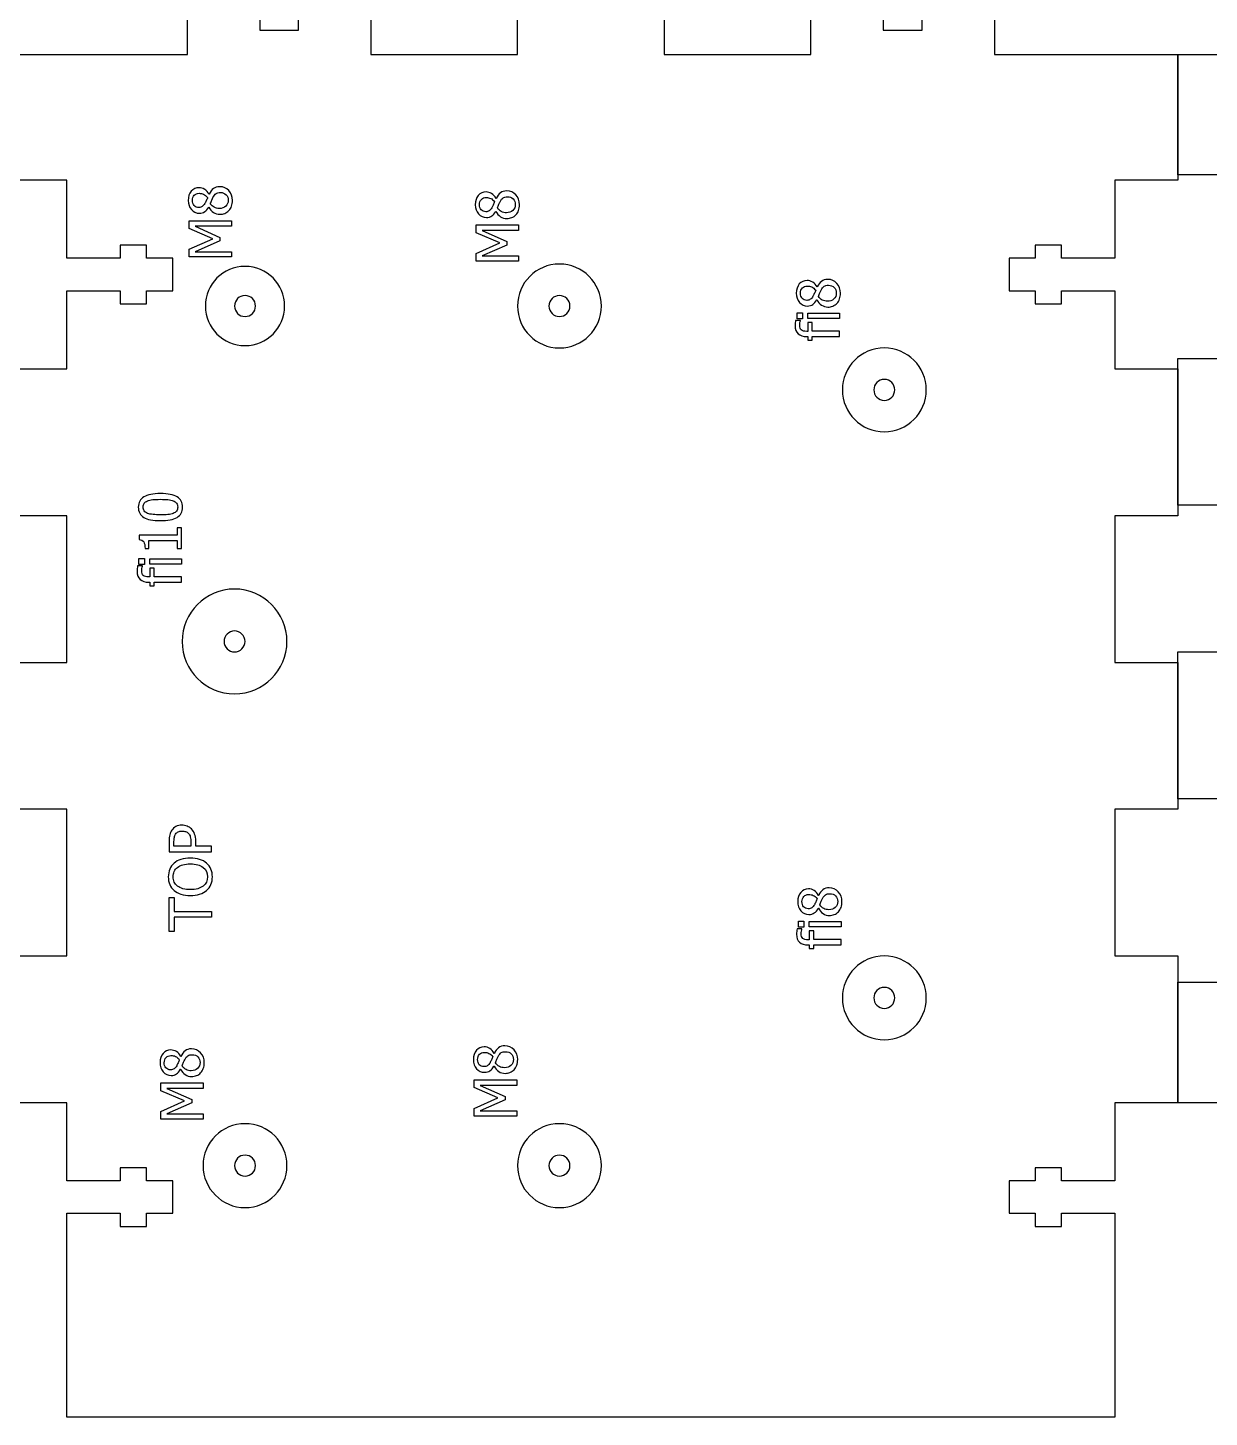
# Model space of a CAD drawing. Extents: x -124 to 242, y -17 to 237.
# Drawn here: x -10 to 102.7, y -11.1 to 121.4 of the extents above; entities that cross this region are included whole.
import ezdxf

# ---------------------------------------------------------------- set-up
doc = ezdxf.new("R2010")
doc.units = 0
doc.header["$MEASUREMENT"] = 0
doc.layers.get('0').update_dxf_attribs({"linetype": 'CONTINUOUS'})

msp = doc.modelspace()

# ---------------------------------------------------------------- linework, layer by layer
for points in [[(-12.27, 118.89), (5.23, 118.89), (5.23, 124.89)], [(82.23, 124.89), (82.23, 118.89), (99.73, 118.89), (99.73, 106.89), (93.73, 106.89), (93.73, 99.44), (88.63, 99.44), (88.63, 100.69), (86.13, 100.69), (86.13, 99.44), (83.63, 99.44), (83.63, 96.34), (86.13, 96.34), (86.13, 95.09), (88.63, 95.09), (88.63, 96.34), (93.73, 96.34), (93.73, 88.89), (99.73, 88.89), (99.73, 74.89), (93.73, 74.89), (93.73, 60.89), (99.73, 60.89), (99.73, 46.89), (93.73, 46.89), (93.73, 32.89), (99.73, 32.89), (99.73, 18.89), (93.73, 18.89), (93.73, 11.44), (88.63, 11.44), (88.63, 12.69), (86.13, 12.69), (86.13, 11.44), (83.63, 11.44), (83.63, 8.34), (86.13, 8.34), (86.13, 7.09), (88.63, 7.09), (88.63, 8.34), (93.73, 8.34), (93.73, -11.11), (-6.27, -11.11)], [(12.13, 124.89), (12.13, 121.19), (15.83, 121.19), (15.83, 124.89)], [(22.73, 124.89), (22.73, 118.89), (36.73, 118.89), (36.73, 124.89)], [(50.73, 124.89), (50.73, 118.89), (64.73, 118.89), (64.73, 124.89)], [(71.63, 124.89), (71.63, 121.19), (75.33, 121.19), (75.33, 124.89)], [(105.73, 107.39), (99.73, 107.39), (99.73, 118.89), (117.73, 118.89)], [(-12.27, 88.89), (-6.27, 88.89), (-6.27, 96.34), (-1.17, 96.34), (-1.17, 95.09), (1.33, 95.09), (1.33, 96.34), (3.83, 96.34), (3.83, 99.44), (1.33, 99.44), (1.33, 100.69), (-1.17, 100.69), (-1.17, 99.44), (-6.27, 99.44), (-6.27, 106.89), (-12.27, 106.89)], [(9.44, 103.03), (9.44, 102.5), (5.96, 102.5), (8.33, 101.44), (8.33, 101.12), (5.96, 100.07), (9.44, 100.07), (9.44, 99.57), (5.4, 99.57), (5.4, 100.3), (7.65, 101.31), (5.4, 102.29), (5.4, 103.03), (9.44, 103.03)], [(36.83, 102.63), (36.83, 102.09), (33.35, 102.09), (35.72, 101.04), (35.72, 100.71), (33.35, 99.67), (36.83, 99.67), (36.83, 99.16), (32.79, 99.16), (32.79, 99.9), (35.04, 100.91), (32.79, 101.88), (32.79, 102.63), (36.83, 102.63)], [(63.92, 94.25), (63.92, 93.67), (63.4, 93.67), (63.4, 94.25), (63.92, 94.25)], [(67.46, 94.21), (67.46, 93.7), (64.43, 93.7), (64.43, 94.21), (67.46, 94.21)], [(105.73, 75.89), (99.73, 75.89), (99.73, 89.89), (105.73, 89.89)], [(-12.27, 60.89), (-6.27, 60.89), (-6.27, 74.89), (-12.27, 74.89)], [(1.14, 70.82), (1.14, 70.23), (0.61, 70.23), (0.61, 70.82), (1.14, 70.82)], [(4.67, 70.78), (4.67, 70.27), (1.64, 70.27), (1.64, 70.78), (4.67, 70.78)], [(105.73, 47.89), (99.73, 47.89), (99.73, 61.89), (105.73, 61.89)], [(-12.27, 32.89), (-6.27, 32.89), (-6.27, 46.89), (-12.27, 46.89)], [(7.53, 36.59), (3.97, 36.59), (3.97, 35.23), (3.49, 35.23), (3.49, 38.48), (3.97, 38.48), (3.97, 37.12), (7.53, 37.12), (7.53, 36.59)], [(64.06, 36.21), (64.06, 35.63), (63.53, 35.63), (63.53, 36.21), (64.06, 36.21)], [(67.6, 36.17), (67.6, 35.66), (64.57, 35.66), (64.57, 36.17), (67.6, 36.17)], [(117.73, 18.89), (99.73, 18.89), (99.73, 30.39), (105.73, 30.39)], [(6.75, 20.78), (6.75, 20.25), (3.27, 20.25), (5.64, 19.19), (5.64, 18.87), (3.27, 17.82), (6.75, 17.82), (6.75, 17.32), (2.71, 17.32), (2.71, 18.05), (4.96, 19.06), (2.71, 20.04), (2.71, 20.78), (6.75, 20.78)], [(36.65, 21.08), (36.65, 20.54), (33.17, 20.54), (35.54, 19.49), (35.54, 19.16), (33.17, 18.12), (36.65, 18.12), (36.65, 17.62), (32.61, 17.62), (32.61, 18.35), (34.86, 19.36), (32.61, 20.33), (32.61, 21.08), (36.65, 21.08)], [(-6.27, -11.11), (-6.27, 8.34), (-1.17, 8.34), (-1.17, 7.09), (1.33, 7.09), (1.33, 8.34), (3.83, 8.34), (3.83, 11.44), (1.33, 11.44), (1.33, 12.69), (-1.17, 12.69), (-1.17, 11.44), (-6.27, 11.44), (-6.27, 18.89), (-12.27, 18.89)]]:
    msp.add_lwpolyline(points)
for points, knots in [([(9.53, 104.96), (9.53, 104.76), (9.5, 104.58), (9.45, 104.41), (9.39, 104.25), (9.3, 104.11), (9.19, 103.99), (9.08, 103.88), (8.95, 103.79), (8.8, 103.73), (8.65, 103.67), (8.49, 103.64), (8.33, 103.64), (8.11, 103.64), (7.91, 103.7), (7.72, 103.82), (7.54, 103.94), (7.39, 104.1), (7.29, 104.33), (7.29, 104.33), (7.27, 104.33), (7.27, 104.33), (7.15, 104.13), (7.03, 103.98), (6.89, 103.89), (6.75, 103.79), (6.58, 103.74), (6.37, 103.74), (6.07, 103.74), (5.82, 103.86), (5.61, 104.09), (5.41, 104.32), (5.31, 104.61), (5.31, 104.96), (5.31, 105.33), (5.41, 105.62), (5.6, 105.84), (5.79, 106.06), (6.04, 106.17), (6.34, 106.17), (6.52, 106.17), (6.7, 106.12), (6.88, 106.02), (7.05, 105.91), (7.19, 105.76), (7.29, 105.56), (7.29, 105.56), (7.31, 105.56), (7.31, 105.56), (7.42, 105.79), (7.55, 105.97), (7.71, 106.09), (7.87, 106.21), (8.07, 106.27), (8.32, 106.27), (8.66, 106.27), (8.95, 106.15), (9.18, 105.9), (9.42, 105.65), (9.53, 105.34), (9.53, 104.96)], [0, 0, 0, 0, 1, 1, 1, 2, 2, 2, 3, 3, 3, 4, 4, 4, 5, 5, 5, 6, 6, 6, 7, 7, 7, 8, 8, 8, 9, 9, 9, 10, 10, 10, 11, 11, 11, 12, 12, 12, 13, 13, 13, 14, 14, 14, 15, 15, 15, 16, 16, 16, 17, 17, 17, 18, 18, 18, 19, 19, 19, 20, 20, 20, 20]), ([(6.34, 105.64), (6.16, 105.64), (6.01, 105.58), (5.89, 105.46), (5.77, 105.34), (5.71, 105.17), (5.71, 104.96), (5.71, 104.76), (5.76, 104.6), (5.87, 104.47), (5.98, 104.35), (6.13, 104.28), (6.31, 104.28), (6.45, 104.28), (6.56, 104.32), (6.65, 104.38), (6.74, 104.44), (6.83, 104.54), (6.9, 104.67), (6.93, 104.73), (6.97, 104.81), (7.03, 104.93), (7.08, 105.04), (7.13, 105.14), (7.16, 105.24), (7.03, 105.4), (6.91, 105.5), (6.78, 105.56), (6.66, 105.61), (6.51, 105.64), (6.34, 105.64)], [0, 0, 0, 0, 1, 1, 1, 2, 2, 2, 3, 3, 3, 4, 4, 4, 5, 5, 5, 6, 6, 6, 7, 7, 7, 8, 8, 8, 9, 9, 9, 10, 10, 10, 10]), ([(8.37, 105.72), (8.2, 105.72), (8.07, 105.69), (7.97, 105.62), (7.87, 105.56), (7.78, 105.43), (7.67, 105.24), (7.64, 105.18), (7.6, 105.1), (7.56, 105), (7.52, 104.9), (7.48, 104.78), (7.42, 104.65), (7.52, 104.5), (7.64, 104.39), (7.79, 104.31), (7.93, 104.23), (8.1, 104.19), (8.29, 104.19), (8.53, 104.19), (8.73, 104.26), (8.89, 104.41), (9.05, 104.56), (9.13, 104.74), (9.13, 104.96), (9.13, 105.19), (9.06, 105.38), (8.93, 105.51), (8.79, 105.65), (8.6, 105.72), (8.37, 105.72)], [0, 0, 0, 0, 1, 1, 1, 2, 2, 2, 3, 3, 3, 4, 4, 4, 5, 5, 5, 6, 6, 6, 7, 7, 7, 8, 8, 8, 9, 9, 9, 10, 10, 10, 10]), ([(36.92, 104.55), (36.92, 104.35), (36.89, 104.17), (36.83, 104), (36.77, 103.84), (36.69, 103.7), (36.57, 103.58), (36.47, 103.47), (36.34, 103.38), (36.19, 103.32), (36.04, 103.27), (35.88, 103.24), (35.71, 103.24), (35.49, 103.24), (35.29, 103.29), (35.11, 103.41), (34.93, 103.53), (34.78, 103.7), (34.67, 103.92), (34.67, 103.92), (34.66, 103.92), (34.66, 103.92), (34.54, 103.72), (34.41, 103.57), (34.28, 103.48), (34.14, 103.38), (33.97, 103.33), (33.76, 103.33), (33.46, 103.33), (33.2, 103.45), (33, 103.68), (32.8, 103.91), (32.7, 104.2), (32.7, 104.55), (32.7, 104.92), (32.79, 105.21), (32.99, 105.44), (33.18, 105.66), (33.43, 105.77), (33.73, 105.77), (33.91, 105.77), (34.09, 105.71), (34.26, 105.61), (34.44, 105.5), (34.58, 105.35), (34.68, 105.15), (34.68, 105.15), (34.69, 105.15), (34.69, 105.15), (34.8, 105.39), (34.94, 105.56), (35.1, 105.69), (35.25, 105.81), (35.46, 105.87), (35.7, 105.87), (36.05, 105.87), (36.34, 105.74), (36.57, 105.49), (36.8, 105.24), (36.92, 104.93), (36.92, 104.55)], [0, 0, 0, 0, 1, 1, 1, 2, 2, 2, 3, 3, 3, 4, 4, 4, 5, 5, 5, 6, 6, 6, 7, 7, 7, 8, 8, 8, 9, 9, 9, 10, 10, 10, 11, 11, 11, 12, 12, 12, 13, 13, 13, 14, 14, 14, 15, 15, 15, 16, 16, 16, 17, 17, 17, 18, 18, 18, 19, 19, 19, 20, 20, 20, 20]), ([(33.73, 105.24), (33.55, 105.24), (33.4, 105.18), (33.28, 105.05), (33.16, 104.93), (33.1, 104.76), (33.1, 104.55), (33.1, 104.35), (33.15, 104.19), (33.26, 104.07), (33.37, 103.94), (33.51, 103.88), (33.7, 103.88), (33.83, 103.88), (33.94, 103.91), (34.04, 103.97), (34.13, 104.04), (34.21, 104.13), (34.29, 104.26), (34.32, 104.32), (34.36, 104.4), (34.41, 104.52), (34.47, 104.63), (34.51, 104.74), (34.54, 104.83), (34.42, 104.99), (34.3, 105.1), (34.17, 105.15), (34.04, 105.21), (33.9, 105.24), (33.73, 105.24)], [0, 0, 0, 0, 1, 1, 1, 2, 2, 2, 3, 3, 3, 4, 4, 4, 5, 5, 5, 6, 6, 6, 7, 7, 7, 8, 8, 8, 9, 9, 9, 10, 10, 10, 10]), ([(35.75, 105.31), (35.59, 105.31), (35.46, 105.28), (35.36, 105.21), (35.26, 105.15), (35.16, 105.02), (35.06, 104.84), (35.03, 104.78), (34.99, 104.69), (34.95, 104.59), (34.91, 104.49), (34.86, 104.37), (34.81, 104.25), (34.91, 104.1), (35.03, 103.98), (35.18, 103.9), (35.32, 103.82), (35.49, 103.78), (35.67, 103.78), (35.92, 103.78), (36.12, 103.86), (36.28, 104), (36.44, 104.15), (36.52, 104.34), (36.52, 104.56), (36.52, 104.79), (36.45, 104.97), (36.31, 105.11), (36.18, 105.24), (35.99, 105.31), (35.75, 105.31)], [0, 0, 0, 0, 1, 1, 1, 2, 2, 2, 3, 3, 3, 4, 4, 4, 5, 5, 5, 6, 6, 6, 7, 7, 7, 8, 8, 8, 9, 9, 9, 10, 10, 10, 10]), ([(10.73, 91.11), (8.64, 91.11), (6.95, 92.8), (6.95, 94.89), (6.95, 96.98), (8.64, 98.67), (10.73, 98.67), (12.82, 98.67), (14.51, 96.98), (14.51, 94.89), (14.51, 92.8), (12.82, 91.11), (10.73, 91.11)], [0, 0, 0, 0, 1, 1, 1, 2, 2, 2, 3, 3, 3, 4, 4, 4, 4]), ([(40.73, 90.89), (38.52, 90.89), (36.73, 92.68), (36.73, 94.89), (36.73, 97.1), (38.52, 98.89), (40.73, 98.89), (42.94, 98.89), (44.73, 97.1), (44.73, 94.89), (44.73, 92.68), (42.94, 90.89), (40.73, 90.89)], [0, 0, 0, 0, 1, 1, 1, 2, 2, 2, 3, 3, 3, 4, 4, 4, 4]), ([(67.55, 96.11), (67.55, 95.91), (67.52, 95.73), (67.46, 95.56), (67.4, 95.4), (67.32, 95.26), (67.21, 95.14), (67.1, 95.03), (66.97, 94.94), (66.82, 94.88), (66.67, 94.82), (66.51, 94.79), (66.35, 94.79), (66.13, 94.79), (65.93, 94.85), (65.74, 94.97), (65.56, 95.09), (65.41, 95.26), (65.31, 95.48), (65.31, 95.48), (65.29, 95.48), (65.29, 95.48), (65.17, 95.28), (65.05, 95.13), (64.91, 95.04), (64.77, 94.94), (64.6, 94.89), (64.39, 94.89), (64.09, 94.89), (63.84, 95.01), (63.63, 95.24), (63.43, 95.47), (63.33, 95.76), (63.33, 96.11), (63.33, 96.48), (63.43, 96.77), (63.62, 96.99), (63.81, 97.21), (64.06, 97.32), (64.36, 97.32), (64.54, 97.32), (64.72, 97.27), (64.9, 97.17), (65.07, 97.06), (65.21, 96.91), (65.31, 96.71), (65.31, 96.71), (65.33, 96.71), (65.33, 96.71), (65.44, 96.94), (65.57, 97.12), (65.73, 97.24), (65.89, 97.36), (66.09, 97.43), (66.34, 97.43), (66.68, 97.43), (66.97, 97.3), (67.2, 97.05), (67.44, 96.8), (67.55, 96.49), (67.55, 96.11)], [0, 0, 0, 0, 1, 1, 1, 2, 2, 2, 3, 3, 3, 4, 4, 4, 5, 5, 5, 6, 6, 6, 7, 7, 7, 8, 8, 8, 9, 9, 9, 10, 10, 10, 11, 11, 11, 12, 12, 12, 13, 13, 13, 14, 14, 14, 15, 15, 15, 16, 16, 16, 17, 17, 17, 18, 18, 18, 19, 19, 19, 20, 20, 20, 20]), ([(64.36, 96.79), (64.18, 96.79), (64.03, 96.73), (63.91, 96.61), (63.79, 96.49), (63.73, 96.32), (63.73, 96.11), (63.73, 95.91), (63.78, 95.75), (63.89, 95.62), (64, 95.5), (64.15, 95.43), (64.33, 95.43), (64.47, 95.43), (64.58, 95.47), (64.67, 95.53), (64.76, 95.59), (64.85, 95.69), (64.92, 95.82), (64.95, 95.88), (64.99, 95.96), (65.05, 96.08), (65.1, 96.19), (65.14, 96.29), (65.18, 96.39), (65.05, 96.55), (64.93, 96.65), (64.8, 96.71), (64.67, 96.77), (64.53, 96.79), (64.36, 96.79)], [0, 0, 0, 0, 1, 1, 1, 2, 2, 2, 3, 3, 3, 4, 4, 4, 5, 5, 5, 6, 6, 6, 7, 7, 7, 8, 8, 8, 9, 9, 9, 10, 10, 10, 10]), ([(66.39, 96.87), (66.22, 96.87), (66.09, 96.84), (65.99, 96.77), (65.89, 96.71), (65.79, 96.58), (65.69, 96.39), (65.66, 96.33), (65.62, 96.25), (65.58, 96.15), (65.54, 96.05), (65.5, 95.93), (65.44, 95.8), (65.54, 95.65), (65.66, 95.54), (65.81, 95.46), (65.95, 95.38), (66.12, 95.34), (66.31, 95.34), (66.55, 95.34), (66.75, 95.41), (66.91, 95.56), (67.07, 95.71), (67.15, 95.89), (67.15, 96.11), (67.15, 96.34), (67.08, 96.53), (66.95, 96.66), (66.81, 96.8), (66.62, 96.87), (66.39, 96.87)], [0, 0, 0, 0, 1, 1, 1, 2, 2, 2, 3, 3, 3, 4, 4, 4, 5, 5, 5, 6, 6, 6, 7, 7, 7, 8, 8, 8, 9, 9, 9, 10, 10, 10, 10]), ([(10.73, 93.89), (10.18, 93.89), (9.73, 94.34), (9.73, 94.89), (9.73, 95.44), (10.18, 95.89), (10.73, 95.89), (11.28, 95.89), (11.73, 95.44), (11.73, 94.89), (11.73, 94.34), (11.28, 93.89), (10.73, 93.89)], [0, 0, 0, 0, 1, 1, 1, 2, 2, 2, 3, 3, 3, 4, 4, 4, 4]), ([(40.73, 93.89), (40.18, 93.89), (39.73, 94.34), (39.73, 94.89), (39.73, 95.44), (40.18, 95.89), (40.73, 95.89), (41.28, 95.89), (41.73, 95.44), (41.73, 94.89), (41.73, 94.34), (41.28, 93.89), (40.73, 93.89)], [0, 0, 0, 0, 1, 1, 1, 2, 2, 2, 3, 3, 3, 4, 4, 4, 4]), ([(63.73, 93.52), (63.73, 93.52), (63.73, 93.49), (63.73, 93.49), (63.71, 93.45), (63.7, 93.38), (63.68, 93.3), (63.67, 93.21), (63.66, 93.14), (63.66, 93.07), (63.66, 92.85), (63.71, 92.7), (63.8, 92.61), (63.9, 92.52), (64.08, 92.47), (64.33, 92.47), (64.33, 92.47), (64.43, 92.47), (64.43, 92.47), (64.43, 92.47), (64.43, 93.32), (64.43, 93.32), (64.43, 93.32), (64.85, 93.32), (64.85, 93.32), (64.85, 93.32), (64.85, 92.49), (64.85, 92.49), (64.85, 92.49), (67.46, 92.49), (67.46, 92.49), (67.46, 92.49), (67.46, 91.98), (67.46, 91.98), (67.46, 91.98), (64.85, 91.98), (64.85, 91.98), (64.85, 91.98), (64.85, 91.63), (64.85, 91.63), (64.85, 91.63), (64.43, 91.63), (64.43, 91.63), (64.43, 91.63), (64.43, 91.98), (64.43, 91.98), (64.43, 91.98), (64.33, 91.98), (64.33, 91.98), (63.97, 91.98), (63.69, 92.07), (63.5, 92.24), (63.31, 92.42), (63.21, 92.67), (63.21, 93), (63.21, 93.09), (63.22, 93.18), (63.23, 93.27), (63.24, 93.36), (63.25, 93.44), (63.26, 93.52), (63.26, 93.52), (63.73, 93.52), (63.73, 93.52)], [0, 0, 0, 0, 1, 1, 1, 2, 2, 2, 3, 3, 3, 4, 4, 4, 5, 5, 5, 6, 6, 6, 7, 7, 7, 8, 8, 8, 9, 9, 9, 10, 10, 10, 11, 11, 11, 12, 12, 12, 13, 13, 13, 14, 14, 14, 15, 15, 15, 16, 16, 16, 17, 17, 17, 18, 18, 18, 19, 19, 19, 20, 20, 20, 21, 21, 21, 21]), ([(71.73, 82.89), (69.52, 82.89), (67.73, 84.68), (67.73, 86.89), (67.73, 89.1), (69.52, 90.89), (71.73, 90.89), (73.94, 90.89), (75.73, 89.1), (75.73, 86.89), (75.73, 84.68), (73.94, 82.89), (71.73, 82.89)], [0, 0, 0, 0, 1, 1, 1, 2, 2, 2, 3, 3, 3, 4, 4, 4, 4]), ([(71.73, 85.89), (71.18, 85.89), (70.73, 86.34), (70.73, 86.89), (70.73, 87.44), (71.18, 87.89), (71.73, 87.89), (72.28, 87.89), (72.73, 87.44), (72.73, 86.89), (72.73, 86.34), (72.28, 85.89), (71.73, 85.89)], [0, 0, 0, 0, 1, 1, 1, 2, 2, 2, 3, 3, 3, 4, 4, 4, 4]), ([(2.65, 77), (3.38, 77), (3.91, 76.89), (4.25, 76.68), (4.59, 76.47), (4.76, 76.15), (4.76, 75.71), (4.76, 75.26), (4.59, 74.94), (4.24, 74.73), (3.89, 74.52), (3.37, 74.42), (2.66, 74.42), (1.93, 74.42), (1.4, 74.52), (1.06, 74.73), (0.72, 74.94), (0.55, 75.27), (0.55, 75.71), (0.55, 76.15), (0.73, 76.48), (1.08, 76.69), (1.43, 76.9), (1.95, 77), (2.65, 77)], [0, 0, 0, 0, 1, 1, 1, 2, 2, 2, 3, 3, 3, 4, 4, 4, 5, 5, 5, 6, 6, 6, 7, 7, 7, 8, 8, 8, 8]), ([(3.88, 76.31), (3.75, 76.36), (3.58, 76.4), (3.38, 76.42), (3.17, 76.44), (2.93, 76.45), (2.65, 76.45), (2.38, 76.45), (2.14, 76.44), (1.93, 76.42), (1.73, 76.4), (1.56, 76.36), (1.42, 76.3), (1.28, 76.25), (1.18, 76.17), (1.11, 76.08), (1.04, 75.98), (1, 75.86), (1, 75.71), (1, 75.56), (1.04, 75.44), (1.11, 75.34), (1.18, 75.24), (1.29, 75.17), (1.43, 75.11), (1.56, 75.06), (1.74, 75.02), (1.95, 75), (2.16, 74.98), (2.39, 74.97), (2.66, 74.97), (2.94, 74.97), (3.18, 74.98), (3.37, 74.99), (3.56, 75.01), (3.73, 75.05), (3.88, 75.11), (4.02, 75.16), (4.12, 75.23), (4.2, 75.33), (4.27, 75.43), (4.31, 75.55), (4.31, 75.71), (4.31, 75.86), (4.27, 75.98), (4.2, 76.08), (4.13, 76.18), (4.03, 76.25), (3.88, 76.31)], [0, 0, 0, 0, 1, 1, 1, 2, 2, 2, 3, 3, 3, 4, 4, 4, 5, 5, 5, 6, 6, 6, 7, 7, 7, 8, 8, 8, 9, 9, 9, 10, 10, 10, 11, 11, 11, 12, 12, 12, 13, 13, 13, 14, 14, 14, 15, 15, 15, 16, 16, 16, 16]), ([(4.67, 73.74), (4.67, 73.74), (4.67, 71.77), (4.67, 71.77), (4.67, 71.77), (4.26, 71.77), (4.26, 71.77), (4.26, 71.77), (4.26, 72.51), (4.26, 72.51), (4.26, 72.51), (1.55, 72.51), (1.55, 72.51), (1.55, 72.51), (1.55, 71.77), (1.55, 71.77), (1.55, 71.77), (1.19, 71.77), (1.19, 71.77), (1.19, 72.05), (1.15, 72.25), (1.07, 72.38), (0.99, 72.52), (0.84, 72.59), (0.62, 72.61), (0.62, 72.61), (0.62, 73.03), (0.62, 73.03), (0.62, 73.03), (4.26, 73.03), (4.26, 73.03), (4.26, 73.03), (4.26, 73.74), (4.26, 73.74), (4.26, 73.74), (4.67, 73.74), (4.67, 73.74)], [0, 0, 0, 0, 1, 1, 1, 2, 2, 2, 3, 3, 3, 4, 4, 4, 5, 5, 5, 6, 6, 6, 7, 7, 7, 8, 8, 8, 9, 9, 9, 10, 10, 10, 11, 11, 11, 12, 12, 12, 12]), ([(0.94, 70.09), (0.94, 70.09), (0.94, 70.06), (0.94, 70.06), (0.92, 70.01), (0.91, 69.95), (0.89, 69.86), (0.88, 69.78), (0.87, 69.7), (0.87, 69.64), (0.87, 69.42), (0.92, 69.27), (1.02, 69.18), (1.11, 69.08), (1.29, 69.04), (1.54, 69.04), (1.54, 69.04), (1.64, 69.04), (1.64, 69.04), (1.64, 69.04), (1.64, 69.88), (1.64, 69.88), (1.64, 69.88), (2.07, 69.88), (2.07, 69.88), (2.07, 69.88), (2.07, 69.05), (2.07, 69.05), (2.07, 69.05), (4.67, 69.05), (4.67, 69.05), (4.67, 69.05), (4.67, 68.54), (4.67, 68.54), (4.67, 68.54), (2.07, 68.54), (2.07, 68.54), (2.07, 68.54), (2.07, 68.2), (2.07, 68.2), (2.07, 68.2), (1.64, 68.2), (1.64, 68.2), (1.64, 68.2), (1.64, 68.54), (1.64, 68.54), (1.64, 68.54), (1.54, 68.54), (1.54, 68.54), (1.18, 68.54), (0.9, 68.63), (0.71, 68.81), (0.52, 68.98), (0.43, 69.23), (0.43, 69.56), (0.43, 69.66), (0.43, 69.75), (0.44, 69.84), (0.45, 69.93), (0.46, 70.01), (0.47, 70.09), (0.47, 70.09), (0.94, 70.09), (0.94, 70.09)], [0, 0, 0, 0, 1, 1, 1, 2, 2, 2, 3, 3, 3, 4, 4, 4, 5, 5, 5, 6, 6, 6, 7, 7, 7, 8, 8, 8, 9, 9, 9, 10, 10, 10, 11, 11, 11, 12, 12, 12, 13, 13, 13, 14, 14, 14, 15, 15, 15, 16, 16, 16, 17, 17, 17, 18, 18, 18, 19, 19, 19, 20, 20, 20, 21, 21, 21, 21]), ([(9.73, 57.89), (6.97, 57.89), (4.73, 60.13), (4.73, 62.89), (4.73, 65.65), (6.97, 67.89), (9.73, 67.89), (12.49, 67.89), (14.73, 65.65), (14.73, 62.89), (14.73, 60.13), (12.49, 57.89), (9.73, 57.89)], [0, 0, 0, 0, 1, 1, 1, 2, 2, 2, 3, 3, 3, 4, 4, 4, 4]), ([(9.73, 61.89), (9.18, 61.89), (8.73, 62.34), (8.73, 62.89), (8.73, 63.44), (9.18, 63.89), (9.73, 63.89), (10.28, 63.89), (10.73, 63.44), (10.73, 62.89), (10.73, 62.34), (10.28, 61.89), (9.73, 61.89)], [0, 0, 0, 0, 1, 1, 1, 2, 2, 2, 3, 3, 3, 4, 4, 4, 4]), ([(4.71, 45.37), (4.89, 45.37), (5.05, 45.34), (5.21, 45.27), (5.36, 45.21), (5.5, 45.13), (5.61, 45.01), (5.75, 44.88), (5.85, 44.71), (5.92, 44.52), (5.99, 44.34), (6.03, 44.1), (6.03, 43.81), (6.03, 43.81), (6.03, 43.35), (6.03, 43.35), (6.03, 43.35), (7.53, 43.35), (7.53, 43.35), (7.53, 43.35), (7.53, 42.82), (7.53, 42.82), (7.53, 42.82), (3.49, 42.82), (3.49, 42.82), (3.49, 42.82), (3.49, 43.83), (3.49, 43.83), (3.49, 44.07), (3.51, 44.27), (3.55, 44.44), (3.59, 44.61), (3.66, 44.76), (3.74, 44.89), (3.85, 45.04), (3.98, 45.16), (4.14, 45.24), (4.29, 45.33), (4.49, 45.37), (4.71, 45.37)], [0, 0, 0, 0, 1, 1, 1, 2, 2, 2, 3, 3, 3, 4, 4, 4, 5, 5, 5, 6, 6, 6, 7, 7, 7, 8, 8, 8, 9, 9, 9, 10, 10, 10, 11, 11, 11, 12, 12, 12, 13, 13, 13, 13]), ([(4.72, 44.81), (4.58, 44.81), (4.46, 44.78), (4.36, 44.74), (4.26, 44.69), (4.17, 44.62), (4.11, 44.52), (4.05, 44.43), (4.01, 44.33), (3.99, 44.22), (3.97, 44.11), (3.95, 43.97), (3.95, 43.8), (3.95, 43.8), (3.95, 43.35), (3.95, 43.35), (3.95, 43.35), (5.57, 43.35), (5.57, 43.35), (5.57, 43.35), (5.57, 43.72), (5.57, 43.72), (5.57, 43.94), (5.55, 44.11), (5.51, 44.25), (5.48, 44.38), (5.42, 44.49), (5.33, 44.58), (5.24, 44.66), (5.16, 44.72), (5.06, 44.75), (4.96, 44.79), (4.85, 44.81), (4.72, 44.81)], [0, 0, 0, 0, 1, 1, 1, 2, 2, 2, 3, 3, 3, 4, 4, 4, 5, 5, 5, 6, 6, 6, 7, 7, 7, 8, 8, 8, 9, 9, 9, 10, 10, 10, 11, 11, 11, 11]), ([(3.96, 41.74), (4.13, 41.9), (4.35, 42.02), (4.62, 42.1), (4.88, 42.19), (5.18, 42.23), (5.51, 42.23), (5.84, 42.23), (6.14, 42.19), (6.4, 42.1), (6.66, 42.02), (6.89, 41.9), (7.07, 41.74), (7.25, 41.58), (7.39, 41.39), (7.48, 41.17), (7.57, 40.95), (7.62, 40.71), (7.62, 40.44), (7.62, 40.17), (7.57, 39.92), (7.48, 39.7), (7.39, 39.48), (7.25, 39.3), (7.07, 39.14), (6.89, 38.98), (6.67, 38.86), (6.4, 38.78), (6.14, 38.7), (5.84, 38.66), (5.51, 38.66), (5.17, 38.66), (4.88, 38.7), (4.62, 38.78), (4.36, 38.87), (4.14, 38.99), (3.96, 39.14), (3.78, 39.3), (3.64, 39.49), (3.55, 39.7), (3.45, 39.92), (3.41, 40.17), (3.41, 40.44), (3.41, 40.72), (3.46, 40.96), (3.55, 41.18), (3.65, 41.41), (3.78, 41.59), (3.96, 41.74)], [0, 0, 0, 0, 1, 1, 1, 2, 2, 2, 3, 3, 3, 4, 4, 4, 5, 5, 5, 6, 6, 6, 7, 7, 7, 8, 8, 8, 9, 9, 9, 10, 10, 10, 11, 11, 11, 12, 12, 12, 13, 13, 13, 14, 14, 14, 15, 15, 15, 16, 16, 16, 16]), ([(5.51, 41.67), (5.25, 41.67), (5.01, 41.64), (4.8, 41.58), (4.6, 41.53), (4.43, 41.44), (4.29, 41.34), (4.15, 41.23), (4.05, 41.1), (3.98, 40.95), (3.91, 40.8), (3.87, 40.63), (3.87, 40.44), (3.87, 40.25), (3.91, 40.08), (3.97, 39.93), (4.04, 39.79), (4.15, 39.66), (4.29, 39.55), (4.43, 39.44), (4.6, 39.36), (4.81, 39.3), (5.02, 39.24), (5.25, 39.22), (5.51, 39.22), (6.04, 39.22), (6.45, 39.33), (6.73, 39.55), (7.01, 39.77), (7.15, 40.07), (7.15, 40.44), (7.15, 40.82), (7.01, 41.12), (6.73, 41.34), (6.45, 41.56), (6.04, 41.67), (5.51, 41.67)], [0, 0, 0, 0, 1, 1, 1, 2, 2, 2, 3, 3, 3, 4, 4, 4, 5, 5, 5, 6, 6, 6, 7, 7, 7, 8, 8, 8, 9, 9, 9, 10, 10, 10, 11, 11, 11, 12, 12, 12, 12]), ([(67.69, 38.07), (67.69, 37.87), (67.66, 37.69), (67.6, 37.52), (67.54, 37.36), (67.46, 37.22), (67.35, 37.1), (67.24, 36.99), (67.11, 36.9), (66.96, 36.84), (66.81, 36.78), (66.65, 36.75), (66.49, 36.75), (66.27, 36.75), (66.07, 36.81), (65.88, 36.93), (65.7, 37.05), (65.55, 37.22), (65.44, 37.44), (65.44, 37.44), (65.43, 37.44), (65.43, 37.44), (65.31, 37.24), (65.19, 37.09), (65.05, 37), (64.91, 36.9), (64.74, 36.85), (64.53, 36.85), (64.23, 36.85), (63.98, 36.97), (63.77, 37.2), (63.57, 37.43), (63.47, 37.72), (63.47, 38.07), (63.47, 38.44), (63.57, 38.73), (63.76, 38.95), (63.95, 39.17), (64.2, 39.29), (64.5, 39.29), (64.68, 39.29), (64.86, 39.23), (65.03, 39.13), (65.21, 39.02), (65.35, 38.87), (65.45, 38.67), (65.45, 38.67), (65.47, 38.67), (65.47, 38.67), (65.58, 38.9), (65.71, 39.08), (65.87, 39.2), (66.02, 39.33), (66.23, 39.39), (66.47, 39.39), (66.82, 39.39), (67.11, 39.26), (67.34, 39.01), (67.58, 38.76), (67.69, 38.45), (67.69, 38.07)], [0, 0, 0, 0, 1, 1, 1, 2, 2, 2, 3, 3, 3, 4, 4, 4, 5, 5, 5, 6, 6, 6, 7, 7, 7, 8, 8, 8, 9, 9, 9, 10, 10, 10, 11, 11, 11, 12, 12, 12, 13, 13, 13, 14, 14, 14, 15, 15, 15, 16, 16, 16, 17, 17, 17, 18, 18, 18, 19, 19, 19, 20, 20, 20, 20]), ([(64.5, 38.75), (64.32, 38.75), (64.17, 38.69), (64.05, 38.57), (63.93, 38.45), (63.87, 38.28), (63.87, 38.07), (63.87, 37.87), (63.92, 37.71), (64.03, 37.58), (64.14, 37.46), (64.29, 37.39), (64.47, 37.39), (64.6, 37.39), (64.72, 37.43), (64.81, 37.49), (64.9, 37.56), (64.98, 37.65), (65.06, 37.78), (65.09, 37.84), (65.13, 37.92), (65.19, 38.04), (65.24, 38.15), (65.28, 38.26), (65.31, 38.35), (65.19, 38.51), (65.07, 38.61), (64.94, 38.67), (64.81, 38.73), (64.67, 38.75), (64.5, 38.75)], [0, 0, 0, 0, 1, 1, 1, 2, 2, 2, 3, 3, 3, 4, 4, 4, 5, 5, 5, 6, 6, 6, 7, 7, 7, 8, 8, 8, 9, 9, 9, 10, 10, 10, 10]), ([(66.53, 38.83), (66.36, 38.83), (66.23, 38.8), (66.13, 38.73), (66.03, 38.67), (65.93, 38.54), (65.83, 38.36), (65.8, 38.29), (65.76, 38.21), (65.72, 38.11), (65.68, 38.01), (65.63, 37.89), (65.58, 37.76), (65.68, 37.61), (65.8, 37.5), (65.95, 37.42), (66.09, 37.34), (66.26, 37.3), (66.45, 37.3), (66.69, 37.3), (66.89, 37.37), (67.05, 37.52), (67.21, 37.67), (67.29, 37.85), (67.29, 38.08), (67.29, 38.3), (67.22, 38.49), (67.08, 38.62), (66.95, 38.76), (66.76, 38.83), (66.53, 38.83)], [0, 0, 0, 0, 1, 1, 1, 2, 2, 2, 3, 3, 3, 4, 4, 4, 5, 5, 5, 6, 6, 6, 7, 7, 7, 8, 8, 8, 9, 9, 9, 10, 10, 10, 10]), ([(63.87, 35.48), (63.87, 35.48), (63.87, 35.45), (63.87, 35.45), (63.85, 35.41), (63.84, 35.34), (63.82, 35.26), (63.81, 35.17), (63.8, 35.1), (63.8, 35.03), (63.8, 34.81), (63.85, 34.66), (63.94, 34.57), (64.04, 34.48), (64.21, 34.43), (64.47, 34.43), (64.47, 34.43), (64.57, 34.43), (64.57, 34.43), (64.57, 34.43), (64.57, 35.28), (64.57, 35.28), (64.57, 35.28), (64.99, 35.28), (64.99, 35.28), (64.99, 35.28), (64.99, 34.45), (64.99, 34.45), (64.99, 34.45), (67.6, 34.45), (67.6, 34.45), (67.6, 34.45), (67.6, 33.94), (67.6, 33.94), (67.6, 33.94), (64.99, 33.94), (64.99, 33.94), (64.99, 33.94), (64.99, 33.59), (64.99, 33.59), (64.99, 33.59), (64.57, 33.59), (64.57, 33.59), (64.57, 33.59), (64.57, 33.94), (64.57, 33.94), (64.57, 33.94), (64.47, 33.94), (64.47, 33.94), (64.11, 33.94), (63.83, 34.03), (63.64, 34.2), (63.45, 34.38), (63.35, 34.63), (63.35, 34.96), (63.35, 35.05), (63.36, 35.14), (63.37, 35.23), (63.38, 35.32), (63.39, 35.41), (63.4, 35.48), (63.4, 35.48), (63.87, 35.48), (63.87, 35.48)], [0, 0, 0, 0, 1, 1, 1, 2, 2, 2, 3, 3, 3, 4, 4, 4, 5, 5, 5, 6, 6, 6, 7, 7, 7, 8, 8, 8, 9, 9, 9, 10, 10, 10, 11, 11, 11, 12, 12, 12, 13, 13, 13, 14, 14, 14, 15, 15, 15, 16, 16, 16, 17, 17, 17, 18, 18, 18, 19, 19, 19, 20, 20, 20, 21, 21, 21, 21]), ([(71.73, 24.89), (69.52, 24.89), (67.73, 26.68), (67.73, 28.89), (67.73, 31.1), (69.52, 32.89), (71.73, 32.89), (73.94, 32.89), (75.73, 31.1), (75.73, 28.89), (75.73, 26.68), (73.94, 24.89), (71.73, 24.89)], [0, 0, 0, 0, 1, 1, 1, 2, 2, 2, 3, 3, 3, 4, 4, 4, 4]), ([(71.73, 27.89), (71.18, 27.89), (70.73, 28.34), (70.73, 28.89), (70.73, 29.44), (71.18, 29.89), (71.73, 29.89), (72.28, 29.89), (72.73, 29.44), (72.73, 28.89), (72.73, 28.34), (72.28, 27.89), (71.73, 27.89)], [0, 0, 0, 0, 1, 1, 1, 2, 2, 2, 3, 3, 3, 4, 4, 4, 4]), ([(6.84, 22.71), (6.84, 22.51), (6.81, 22.33), (6.75, 22.16), (6.69, 22), (6.61, 21.86), (6.49, 21.74), (6.39, 21.63), (6.26, 21.54), (6.11, 21.48), (5.96, 21.42), (5.8, 21.39), (5.63, 21.39), (5.42, 21.39), (5.21, 21.45), (5.03, 21.57), (4.85, 21.69), (4.7, 21.86), (4.59, 22.08), (4.59, 22.08), (4.58, 22.08), (4.58, 22.08), (4.46, 21.88), (4.33, 21.73), (4.2, 21.64), (4.06, 21.54), (3.89, 21.49), (3.68, 21.49), (3.38, 21.49), (3.12, 21.61), (2.92, 21.84), (2.72, 22.07), (2.62, 22.36), (2.62, 22.71), (2.62, 23.08), (2.71, 23.37), (2.91, 23.59), (3.1, 23.81), (3.35, 23.93), (3.65, 23.93), (3.83, 23.93), (4.01, 23.87), (4.18, 23.77), (4.36, 23.66), (4.5, 23.51), (4.6, 23.31), (4.6, 23.31), (4.61, 23.31), (4.61, 23.31), (4.73, 23.54), (4.86, 23.72), (5.02, 23.84), (5.17, 23.96), (5.38, 24.03), (5.62, 24.03), (5.97, 24.03), (6.26, 23.9), (6.49, 23.65), (6.73, 23.4), (6.84, 23.09), (6.84, 22.71)], [0, 0, 0, 0, 1, 1, 1, 2, 2, 2, 3, 3, 3, 4, 4, 4, 5, 5, 5, 6, 6, 6, 7, 7, 7, 8, 8, 8, 9, 9, 9, 10, 10, 10, 11, 11, 11, 12, 12, 12, 13, 13, 13, 14, 14, 14, 15, 15, 15, 16, 16, 16, 17, 17, 17, 18, 18, 18, 19, 19, 19, 20, 20, 20, 20]), ([(36.75, 23), (36.75, 22.8), (36.72, 22.62), (36.66, 22.46), (36.6, 22.29), (36.51, 22.15), (36.4, 22.04), (36.29, 21.92), (36.16, 21.84), (36.01, 21.78), (35.86, 21.72), (35.71, 21.69), (35.54, 21.69), (35.32, 21.69), (35.12, 21.75), (34.94, 21.86), (34.75, 21.98), (34.61, 22.15), (34.5, 22.37), (34.5, 22.37), (34.48, 22.37), (34.48, 22.37), (34.36, 22.17), (34.24, 22.03), (34.1, 21.93), (33.96, 21.83), (33.79, 21.79), (33.59, 21.79), (33.28, 21.79), (33.03, 21.9), (32.83, 22.13), (32.62, 22.36), (32.52, 22.65), (32.52, 23), (32.52, 23.37), (32.62, 23.67), (32.81, 23.89), (33, 24.11), (33.25, 24.22), (33.55, 24.22), (33.73, 24.22), (33.91, 24.17), (34.09, 24.06), (34.26, 23.96), (34.4, 23.8), (34.5, 23.6), (34.5, 23.6), (34.52, 23.6), (34.52, 23.6), (34.63, 23.84), (34.76, 24.02), (34.92, 24.14), (35.08, 24.26), (35.28, 24.32), (35.53, 24.32), (35.87, 24.32), (36.16, 24.19), (36.4, 23.94), (36.63, 23.69), (36.75, 23.38), (36.75, 23)], [0, 0, 0, 0, 1, 1, 1, 2, 2, 2, 3, 3, 3, 4, 4, 4, 5, 5, 5, 6, 6, 6, 7, 7, 7, 8, 8, 8, 9, 9, 9, 10, 10, 10, 11, 11, 11, 12, 12, 12, 13, 13, 13, 14, 14, 14, 15, 15, 15, 16, 16, 16, 17, 17, 17, 18, 18, 18, 19, 19, 19, 20, 20, 20, 20]), ([(3.65, 23.39), (3.47, 23.39), (3.32, 23.33), (3.2, 23.21), (3.08, 23.09), (3.02, 22.92), (3.02, 22.71), (3.02, 22.51), (3.07, 22.35), (3.18, 22.22), (3.29, 22.1), (3.43, 22.03), (3.62, 22.03), (3.75, 22.03), (3.87, 22.07), (3.96, 22.13), (4.05, 22.19), (4.13, 22.29), (4.21, 22.42), (4.24, 22.48), (4.28, 22.56), (4.34, 22.68), (4.39, 22.79), (4.43, 22.9), (4.46, 22.99), (4.34, 23.15), (4.22, 23.25), (4.09, 23.31), (3.96, 23.37), (3.82, 23.39), (3.65, 23.39)], [0, 0, 0, 0, 1, 1, 1, 2, 2, 2, 3, 3, 3, 4, 4, 4, 5, 5, 5, 6, 6, 6, 7, 7, 7, 8, 8, 8, 9, 9, 9, 10, 10, 10, 10]), ([(5.68, 23.47), (5.51, 23.47), (5.38, 23.44), (5.28, 23.37), (5.18, 23.31), (5.08, 23.18), (4.98, 22.99), (4.95, 22.93), (4.91, 22.85), (4.87, 22.75), (4.83, 22.65), (4.78, 22.53), (4.73, 22.4), (4.83, 22.25), (4.95, 22.14), (5.1, 22.06), (5.24, 21.98), (5.41, 21.94), (5.59, 21.94), (5.84, 21.94), (6.04, 22.01), (6.2, 22.16), (6.36, 22.31), (6.44, 22.49), (6.44, 22.72), (6.44, 22.94), (6.37, 23.13), (6.23, 23.26), (6.1, 23.4), (5.91, 23.47), (5.68, 23.47)], [0, 0, 0, 0, 1, 1, 1, 2, 2, 2, 3, 3, 3, 4, 4, 4, 5, 5, 5, 6, 6, 6, 7, 7, 7, 8, 8, 8, 9, 9, 9, 10, 10, 10, 10]), ([(33.56, 23.69), (33.37, 23.69), (33.22, 23.63), (33.1, 23.51), (32.98, 23.38), (32.92, 23.22), (32.92, 23), (32.92, 22.8), (32.98, 22.64), (33.08, 22.52), (33.19, 22.39), (33.34, 22.33), (33.52, 22.33), (33.66, 22.33), (33.77, 22.36), (33.86, 22.43), (33.95, 22.49), (34.04, 22.59), (34.11, 22.71), (34.14, 22.77), (34.19, 22.86), (34.24, 22.97), (34.29, 23.09), (34.34, 23.19), (34.37, 23.28), (34.25, 23.44), (34.12, 23.55), (33.99, 23.6), (33.87, 23.66), (33.72, 23.69), (33.56, 23.69)], [0, 0, 0, 0, 1, 1, 1, 2, 2, 2, 3, 3, 3, 4, 4, 4, 5, 5, 5, 6, 6, 6, 7, 7, 7, 8, 8, 8, 9, 9, 9, 10, 10, 10, 10]), ([(35.58, 23.76), (35.41, 23.76), (35.28, 23.73), (35.18, 23.67), (35.09, 23.6), (34.99, 23.48), (34.88, 23.29), (34.85, 23.23), (34.81, 23.15), (34.77, 23.04), (34.73, 22.94), (34.69, 22.83), (34.63, 22.7), (34.73, 22.55), (34.85, 22.43), (35, 22.35), (35.15, 22.27), (35.31, 22.23), (35.5, 22.23), (35.74, 22.23), (35.94, 22.31), (36.1, 22.45), (36.26, 22.6), (36.34, 22.79), (36.34, 23.01), (36.34, 23.24), (36.27, 23.42), (36.14, 23.56), (36, 23.7), (35.81, 23.76), (35.58, 23.76)], [0, 0, 0, 0, 1, 1, 1, 2, 2, 2, 3, 3, 3, 4, 4, 4, 5, 5, 5, 6, 6, 6, 7, 7, 7, 8, 8, 8, 9, 9, 9, 10, 10, 10, 10]), ([(10.73, 8.89), (8.52, 8.89), (6.73, 10.68), (6.73, 12.89), (6.73, 15.1), (8.52, 16.89), (10.73, 16.89), (12.94, 16.89), (14.73, 15.1), (14.73, 12.89), (14.73, 10.68), (12.94, 8.89), (10.73, 8.89)], [0, 0, 0, 0, 1, 1, 1, 2, 2, 2, 3, 3, 3, 4, 4, 4, 4]), ([(40.73, 8.89), (38.52, 8.89), (36.73, 10.68), (36.73, 12.89), (36.73, 15.1), (38.52, 16.89), (40.73, 16.89), (42.94, 16.89), (44.73, 15.1), (44.73, 12.89), (44.73, 10.68), (42.94, 8.89), (40.73, 8.89)], [0, 0, 0, 0, 1, 1, 1, 2, 2, 2, 3, 3, 3, 4, 4, 4, 4]), ([(10.73, 11.89), (10.18, 11.89), (9.73, 12.34), (9.73, 12.89), (9.73, 13.44), (10.18, 13.89), (10.73, 13.89), (11.28, 13.89), (11.73, 13.44), (11.73, 12.89), (11.73, 12.34), (11.28, 11.89), (10.73, 11.89)], [0, 0, 0, 0, 1, 1, 1, 2, 2, 2, 3, 3, 3, 4, 4, 4, 4]), ([(40.73, 11.89), (40.18, 11.89), (39.73, 12.34), (39.73, 12.89), (39.73, 13.44), (40.18, 13.89), (40.73, 13.89), (41.28, 13.89), (41.73, 13.44), (41.73, 12.89), (41.73, 12.34), (41.28, 11.89), (40.73, 11.89)], [0, 0, 0, 0, 1, 1, 1, 2, 2, 2, 3, 3, 3, 4, 4, 4, 4])]:
    msp.add_open_spline(points, degree=3, knots=knots)

doc.saveas('drawing.dxf')
